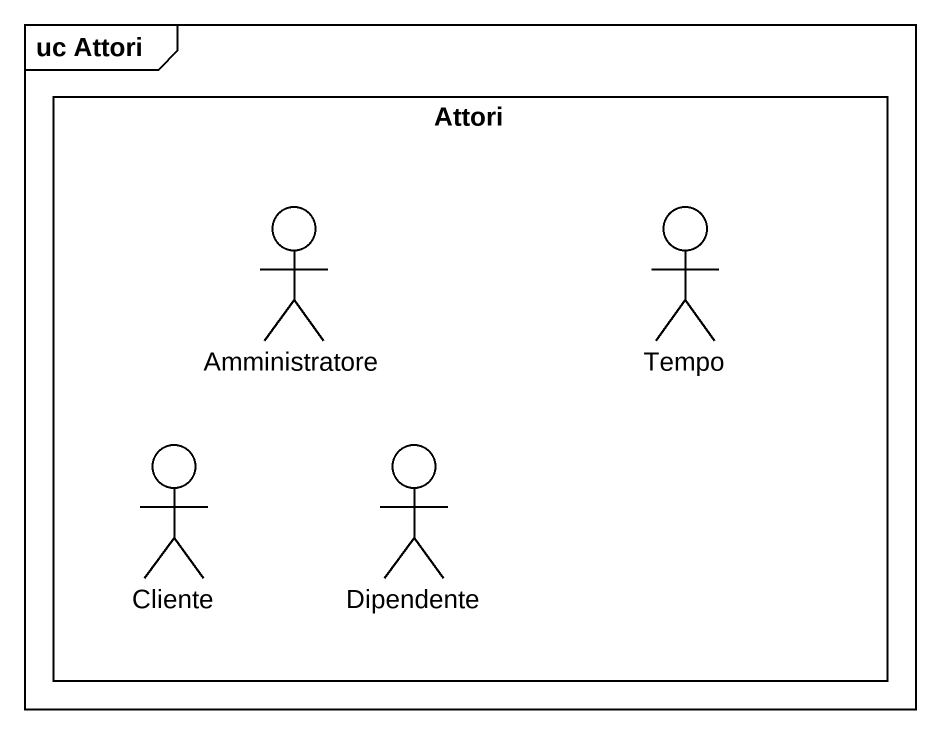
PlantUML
@startuml
mainframe uc Attori
rectangle Attori {
  actor Amministratore
  actor Tempo
  actor Cliente
  actor Dipendente
}
@enduml
